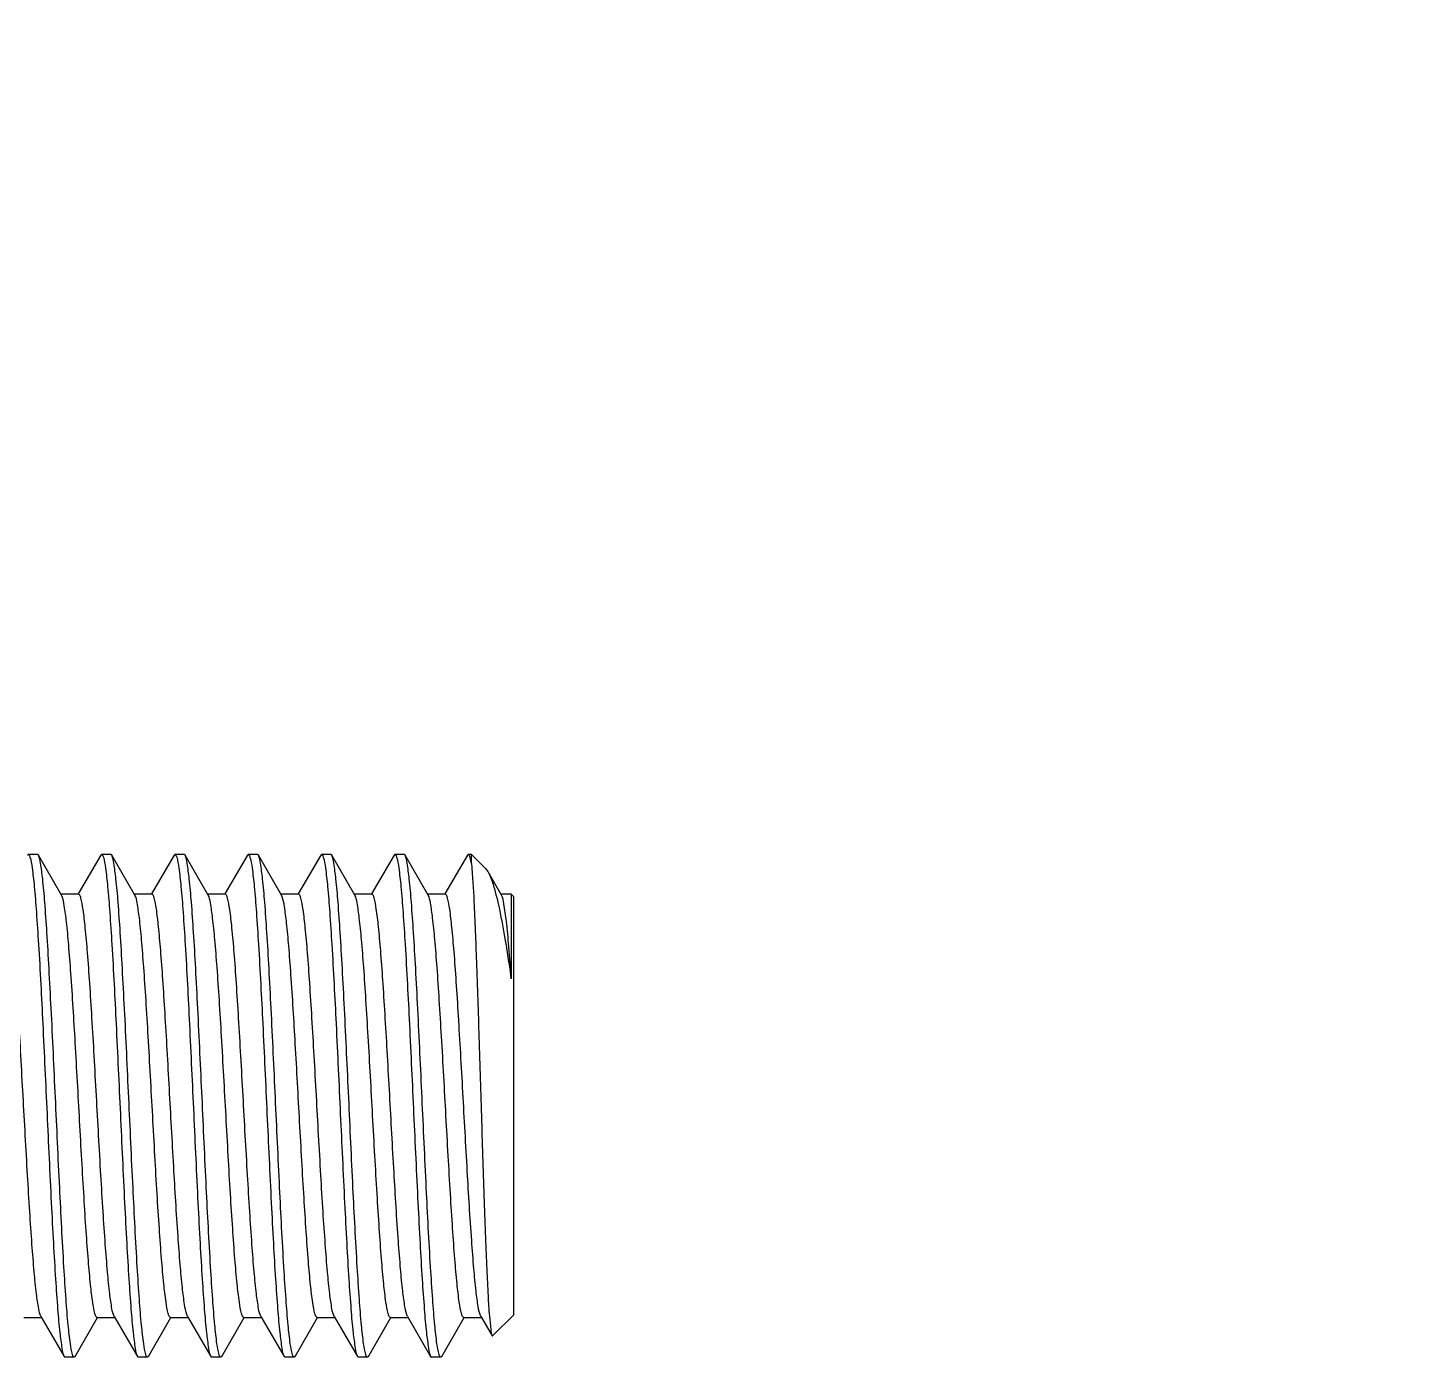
# Model space of a CAD drawing. Extents: x 27938 to 1042331, y -235042 to 1535213.
# Drawn here: x 727432.1 to 727818.1, y 726456.7 to 726825.3 of the extents above; entities that cross this region are included whole.
import ezdxf

# ---------------------------------------------------------------- set-up
doc = ezdxf.new("R2010")
doc.units = 0
doc.header["$LTSCALE"] = 1000
doc.header["$MEASUREMENT"] = 0
doc.styles.get("Standard").update_dxf_attribs({"font": 'gbenor.shx', "bigfont": 'gbcbig.shx'})
doc.dimstyles.get("Standard").update_dxf_attribs({"dimtxt": 0.18, "dimasz": 0.18, "dimexe": 0.18, "dimexo": 0.0625, "dimgap": 0.09, "dimtad": 0, "dimtih": 1, "dimtoh": 1, "dimdec": 4, "dimzin": 0, "dimdsep": 46, "dimtxsty": 'Standard', "dimcen": 0.09, "dimadec": 0, "dimazin": 0, "dimtfac": 1, "dimtdec": 4, "dimtofl": 0, "dimtmove": 0, "dimatfit": 3, "dimfxl": 1, "dimtolj": 1, "dimtzin": 0, "dimarcsym": 0})

msp = doc.modelspace()

# ---------------------------------------------------------------- linework, layer by layer
at = {"linetype": 'Continuous'}
for p, q in [((727431.96, 726595.83), (727432.22, 726596.05)), ((727434.76, 726596.05), (727432.22, 726596.05)), ((727434.76, 726596.05), (727432.22, 726596.05)), ((727432.22, 726596.05), (727432.26, 726596.05)), ((727435.02, 726595.83), (727434.76, 726596.05)), ((727441.44, 726584.75), (727435.02, 726595.83)), ((727452.29, 726595.83), (727446.06, 726585.09)), ((727452.29, 726595.83), (727452.55, 726596.05)), ((727455.09, 726596.05), (727452.55, 726596.05)), ((727455.09, 726596.05), (727452.55, 726596.05)), ((727452.55, 726596.05), (727452.59, 726596.05)), ((727455.35, 726595.83), (727455.09, 726596.05)), ((727461.77, 726584.75), (727455.35, 726595.83)), ((727472.62, 726595.83), (727466.39, 726585.09)), ((727472.62, 726595.83), (727472.88, 726596.05)), ((727475.42, 726596.05), (727472.88, 726596.05)), ((727475.42, 726596.05), (727472.88, 726596.05)), ((727472.88, 726596.05), (727472.91, 726596.05)), ((727475.68, 726595.83), (727475.42, 726596.05)), ((727482.1, 726584.75), (727475.68, 726595.83)), ((727492.94, 726595.83), (727486.72, 726585.09)), ((727492.94, 726595.83), (727493.2, 726596.05)), ((727495.74, 726596.05), (727493.2, 726596.05)), ((727495.74, 726596.05), (727493.2, 726596.05)), ((727493.2, 726596.05), (727493.24, 726596.05)), ((727496, 726595.83), (727495.74, 726596.05)), ((727502.42, 726584.75), (727496, 726595.83)), ((727513.27, 726595.83), (727507.04, 726585.09)), ((727513.27, 726595.83), (727513.53, 726596.05)), ((727516.07, 726596.05), (727513.53, 726596.05)), ((727516.07, 726596.05), (727513.53, 726596.05)), ((727513.53, 726596.05), (727513.57, 726596.05)), ((727516.33, 726595.83), (727516.07, 726596.05)), ((727522.75, 726584.75), (727516.33, 726595.83)), ((727533.6, 726595.83), (727527.37, 726585.09)), ((727533.6, 726595.83), (727533.86, 726596.05)), ((727536.4, 726596.05), (727533.86, 726596.05)), ((727536.4, 726596.05), (727533.86, 726596.05)), ((727533.86, 726596.05), (727533.9, 726596.05)), ((727536.66, 726595.83), (727536.4, 726596.05)), ((727543.08, 726584.75), (727536.66, 726595.83)), ((727553.93, 726595.83), (727547.7, 726585.09)), ((727554.19, 726596.05), (727553.93, 726595.83)), ((727555.06, 726596.05), (727554.19, 726596.05)), ((727559, 726592.12), (727555.06, 726596.05)), ((727555.06, 726593.51), (727555.06, 726596.05)), ((727563.41, 726584.75), (727559.66, 726591.22)), ((727446.18, 726585.02), (727441.29, 726585.02)), ((727441.59, 726584.42), (727441.44, 726584.75)), ((727466.5, 726585.02), (727461.61, 726585.02)), ((727486.83, 726585.02), (727481.94, 726585.02)), ((727507.16, 726585.02), (727502.27, 726585.02)), ((727502.61, 726584.33), (727502.42, 726584.75)), ((727527.49, 726585.02), (727522.6, 726585.02)), ((727547.82, 726585.02), (727542.93, 726585.02)), ((727566.1, 726585.02), (727563.25, 726585.02)), ((727566.68, 726584.44), (727566.1, 726585.02)), ((727566.1, 726585.02), (727566.1, 726561.56)), ((727566.68, 726584.44), (727566.68, 726468.28)), ((727435.7, 726467.96), (727442.12, 726456.89)), ((727456.03, 726467.96), (727462.45, 726456.89)), ((727476.36, 726467.96), (727482.78, 726456.89)), ((727496.69, 726467.96), (727503.11, 726456.89)), ((727517.02, 726467.96), (727523.44, 726456.89)), ((727537.34, 726467.96), (727537.16, 726468.37)), ((727537.34, 726467.96), (727543.76, 726456.89)), ((727557.67, 726467.96), (727557.57, 726468.17)), ((727557.67, 726467.96), (727557.83, 726467.7)), ((727566.68, 726468.28), (727560.95, 726462.55)), ((727430.97, 726467.7), (727435.86, 726467.7)), ((727445.18, 726456.89), (727451.41, 726467.63)), ((727451.3, 726467.7), (727456.19, 726467.7)), ((727465.51, 726456.89), (727471.74, 726467.63)), ((727471.62, 726467.7), (727476.51, 726467.7)), ((727485.84, 726456.89), (727492.07, 726467.63)), ((727491.95, 726467.7), (727496.84, 726467.7)), ((727506.17, 726456.89), (727512.39, 726467.63)), ((727512.28, 726467.7), (727517.17, 726467.7)), ((727526.5, 726456.89), (727532.72, 726467.63)), ((727532.61, 726467.7), (727537.5, 726467.7)), ((727546.82, 726456.89), (727553.05, 726467.63)), ((727552.94, 726467.7), (727557.83, 726467.7)), ((727557.83, 726467.7), (727560.77, 726462.61)), ((727560.77, 726462.61), (727560.95, 726462.55)), ((727442.12, 726456.89), (727442.38, 726456.66)), ((727444.92, 726456.66), (727442.38, 726456.66)), ((727444.92, 726456.66), (727442.38, 726456.66)), ((727444.92, 726456.66), (727444.89, 726456.67)), ((727445.18, 726456.89), (727444.92, 726456.66)), ((727462.45, 726456.89), (727462.71, 726456.66)), ((727465.25, 726456.66), (727462.71, 726456.66)), ((727465.25, 726456.66), (727462.71, 726456.66)), ((727465.25, 726456.66), (727465.21, 726456.67)), ((727465.51, 726456.89), (727465.25, 726456.66)), ((727482.78, 726456.89), (727483.04, 726456.66)), ((727485.58, 726456.66), (727483.04, 726456.66)), ((727485.58, 726456.66), (727483.04, 726456.66)), ((727485.58, 726456.66), (727485.54, 726456.67)), ((727485.84, 726456.89), (727485.58, 726456.66)), ((727503.11, 726456.89), (727503.37, 726456.66)), ((727505.91, 726456.66), (727503.37, 726456.66)), ((727505.91, 726456.66), (727503.37, 726456.66)), ((727505.91, 726456.66), (727505.87, 726456.67)), ((727506.17, 726456.89), (727505.91, 726456.66)), ((727523.44, 726456.89), (727523.7, 726456.66)), ((727526.24, 726456.66), (727523.7, 726456.66)), ((727526.24, 726456.66), (727523.7, 726456.66)), ((727526.24, 726456.66), (727526.2, 726456.67)), ((727526.5, 726456.89), (727526.24, 726456.66)), ((727543.76, 726456.89), (727544.02, 726456.66)), ((727546.56, 726456.66), (727544.02, 726456.66)), ((727546.56, 726456.66), (727544.02, 726456.66)), ((727546.56, 726456.66), (727546.53, 726456.67)), ((727546.82, 726456.89), (727546.56, 726456.66))]:
    msp.add_line(p, q, dxfattribs=at)
for points, knots in [([(727432.26, 726596.05), (727432.3, 726596.04), (727432.53, 726595.86), (727432.61, 726595.56), (727432.68, 726595.33)], [0, 0, 0, 0, 0.14739, 1, 1, 1, 1]), ([(727432.68, 726595.33), (727432.99, 726594.38), (727433.39, 726591.66), (727433.96, 726586.57), (727434.51, 726579.48), (727435.34, 726566.78), (727436.29, 726548.14), (727437.4, 726524.24), (727438.34, 726503.94), (727439.14, 726488.65), (727439.71, 726478.81), (727440.29, 726470.56), (727440.81, 726464.11), (727441.43, 726459.81), (727441.75, 726457.53), (727442.12, 726456.89)], [0, 0, 0, 0, 0.021699, 0.058987, 0.110742, 0.175283, 0.333897, 0.514056, 0.692114, 0.772961, 0.844719, 0.905022, 0.951896, 0.98384, 1, 1, 1, 1]), ([(727444.45, 726457.4), (727444.15, 726458.36), (727443.75, 726461.09), (727443.18, 726466.19), (727442.63, 726473.3), (727441.8, 726486), (727440.85, 726504.64), (727439.74, 726528.53), (727438.8, 726548.82), (727438, 726564.09), (727437.43, 726573.93), (727436.85, 726582.17), (727436.33, 726588.61), (727435.72, 726592.91), (727435.39, 726595.18), (727435.02, 726595.83)], [0, 0, 0, 0, 0.021836, 0.059237, 0.111077, 0.175677, 0.334321, 0.514424, 0.692372, 0.773156, 0.844853, 0.905103, 0.951936, 0.983852, 1, 1, 1, 1]), ([(727452.59, 726596.05), (727452.63, 726596.04), (727452.87, 726595.85), (727452.94, 726595.55), (727453.02, 726595.31)], [0, 0, 0, 0, 0.146196, 1, 1, 1, 1]), ([(727453.02, 726595.31), (727453.33, 726594.35), (727453.73, 726591.61), (727454.3, 726586.51), (727454.85, 726579.4), (727455.67, 726566.7), (727456.62, 726548.05), (727457.73, 726524.17), (727458.67, 726503.88), (727459.47, 726488.61), (727460.04, 726478.78), (727460.62, 726470.54), (727461.14, 726464.1), (727461.75, 726459.81), (727462.08, 726457.53), (727462.45, 726456.89)], [0, 0, 0, 0, 0.021874, 0.059306, 0.111169, 0.175785, 0.334437, 0.514518, 0.69244, 0.773206, 0.844885, 0.905122, 0.951944, 0.983855, 1, 1, 1, 1]), ([(727464.79, 726457.38), (727464.48, 726458.34), (727464.08, 726461.06), (727463.51, 726466.15), (727462.96, 726473.25), (727462.13, 726485.94), (727461.18, 726504.59), (727460.07, 726528.49), (727459.13, 726548.79), (727458.33, 726564.07), (727457.76, 726573.91), (727457.18, 726582.16), (727456.66, 726588.61), (727456.04, 726592.91), (727455.72, 726595.18), (727455.35, 726595.83)], [0, 0, 0, 0, 0.021728, 0.059039, 0.110811, 0.175364, 0.333989, 0.514137, 0.692171, 0.773007, 0.844751, 0.905041, 0.951904, 0.983842, 1, 1, 1, 1]), ([(727472.91, 726596.05), (727472.96, 726596.04), (727473.2, 726595.85), (727473.27, 726595.55), (727473.35, 726595.31)], [0, 0, 0, 0, 0.146015, 1, 1, 1, 1]), ([(727473.35, 726595.31), (727473.66, 726594.34), (727474.06, 726591.61), (727474.63, 726586.5), (727475.18, 726579.39), (727476, 726566.69), (727476.95, 726548.04), (727478.06, 726524.16), (727479, 726503.87), (727479.8, 726488.61), (727480.37, 726478.78), (727480.95, 726470.54), (727481.47, 726464.1), (727482.08, 726459.8), (727482.41, 726457.53), (727482.78, 726456.89)], [0, 0, 0, 0, 0.021902, 0.059353, 0.11123, 0.175855, 0.334516, 0.514581, 0.692484, 0.773243, 0.844911, 0.905136, 0.951951, 0.983857, 1, 1, 1, 1]), ([(727485.11, 726457.41), (727484.8, 726458.37), (727484.4, 726461.1), (727483.83, 726466.21), (727483.28, 726473.32), (727482.46, 726486.02), (727481.5, 726504.67), (727480.4, 726528.55), (727479.45, 726548.84), (727478.66, 726564.11), (727478.09, 726573.94), (727477.5, 726582.18), (727476.99, 726588.61), (727476.37, 726592.91), (727476.05, 726595.18), (727475.68, 726595.83)], [0, 0, 0, 0, 0.021885, 0.059324, 0.11119, 0.175807, 0.334466, 0.514541, 0.692458, 0.773225, 0.8449, 0.90513, 0.951948, 0.983856, 1, 1, 1, 1]), ([(727493.24, 726596.05), (727493.28, 726596.04), (727493.52, 726595.86), (727493.6, 726595.56), (727493.67, 726595.32)], [0, 0, 0, 0, 0.146759, 1, 1, 1, 1]), ([(727493.67, 726595.32), (727493.98, 726594.36), (727494.38, 726591.63), (727494.95, 726586.54), (727495.5, 726579.44), (727496.32, 726566.74), (727497.28, 726548.09), (727498.38, 726524.2), (727499.33, 726503.91), (727500.13, 726488.63), (727500.69, 726478.79), (727501.28, 726470.55), (727501.8, 726464.11), (727502.41, 726459.81), (727502.73, 726457.53), (727503.11, 726456.89)], [0, 0, 0, 0, 0.021792, 0.059156, 0.110966, 0.175545, 0.334187, 0.514308, 0.692293, 0.7731, 0.844815, 0.905079, 0.951923, 0.983848, 1, 1, 1, 1]), ([(727505.44, 726457.4), (727505.13, 726458.37), (727504.73, 726461.1), (727504.16, 726466.21), (727503.61, 726473.31), (727502.78, 726486.02), (727501.83, 726504.66), (727500.72, 726528.55), (727499.78, 726548.84), (727498.98, 726564.1), (727498.42, 726573.93), (727497.83, 726582.17), (727497.32, 726588.61), (727496.7, 726592.91), (727496.38, 726595.18), (727496, 726595.83)], [0, 0, 0, 0, 0.021878, 0.059312, 0.111177, 0.175794, 0.334448, 0.514526, 0.692445, 0.773211, 0.844888, 0.905123, 0.951945, 0.983855, 1, 1, 1, 1]), ([(727513.57, 726596.05), (727513.61, 726596.04), (727513.85, 726595.86), (727513.93, 726595.56), (727514, 726595.32)], [0, 0, 0, 0, 0.146768, 1, 1, 1, 1]), ([(727514, 726595.32), (727514.31, 726594.36), (727514.71, 726591.63), (727515.28, 726586.54), (727515.83, 726579.44), (727516.65, 726566.74), (727517.61, 726548.09), (727518.71, 726524.2), (727519.66, 726503.91), (727520.45, 726488.63), (727521.02, 726478.79), (727521.61, 726470.55), (727522.12, 726464.11), (727522.74, 726459.81), (727523.06, 726457.53), (727523.44, 726456.89)], [0, 0, 0, 0, 0.021791, 0.059155, 0.110967, 0.175548, 0.334182, 0.514304, 0.692288, 0.773093, 0.844809, 0.905077, 0.951923, 0.983848, 1, 1, 1, 1]), ([(727525.77, 726457.39), (727525.46, 726458.35), (727525.06, 726461.07), (727524.49, 726466.17), (727523.94, 726473.27), (727523.12, 726485.96), (727522.16, 726504.61), (727521.06, 726528.5), (727520.11, 726548.8), (727519.31, 726564.08), (727518.74, 726573.92), (727518.16, 726582.16), (727517.64, 726588.61), (727517.03, 726592.91), (727516.71, 726595.18), (727516.33, 726595.83)], [0, 0, 0, 0, 0.021768, 0.059112, 0.11091, 0.17548, 0.33411, 0.514241, 0.692243, 0.773059, 0.844786, 0.905063, 0.951916, 0.983846, 1, 1, 1, 1]), ([(727533.9, 726596.05), (727533.94, 726596.04), (727534.18, 726595.85), (727534.26, 726595.55), (727534.33, 726595.31)], [0, 0, 0, 0, 0.146155, 1, 1, 1, 1]), ([(727534.33, 726595.31), (727534.64, 726594.35), (727535.04, 726591.61), (727535.61, 726586.51), (727536.16, 726579.4), (727536.98, 726566.7), (727537.94, 726548.05), (727539.04, 726524.16), (727539.99, 726503.88), (727540.78, 726488.61), (727541.35, 726478.78), (727541.94, 726470.54), (727542.45, 726464.1), (727543.07, 726459.81), (727543.39, 726457.53), (727543.76, 726456.89)], [0, 0, 0, 0, 0.02188, 0.059316, 0.111182, 0.1758, 0.334454, 0.51453, 0.692448, 0.773213, 0.844889, 0.905123, 0.951945, 0.983855, 1, 1, 1, 1]), ([(727546.1, 726457.39), (727545.79, 726458.35), (727545.39, 726461.07), (727544.82, 726466.16), (727544.27, 726473.26), (727543.44, 726485.96), (727542.49, 726504.61), (727541.38, 726528.5), (727540.44, 726548.8), (727539.64, 726564.08), (727539.07, 726573.92), (727538.49, 726582.16), (727537.97, 726588.61), (727537.36, 726592.91), (727537.03, 726595.18), (727536.66, 726595.83)], [0, 0, 0, 0, 0.021766, 0.059108, 0.110903, 0.175472, 0.334108, 0.51424, 0.692244, 0.773062, 0.844789, 0.905064, 0.951915, 0.983846, 1, 1, 1, 1]), ([(727554.44, 726595.85), (727554.4, 726595.91), (727554.34, 726596), (727554.23, 726596.05), (727554.19, 726596.05)], [0, 0, 0, 0, 0.595459, 1, 1, 1, 1]), ([(727555.06, 726593.51), (727555.02, 726593.79), (727554.86, 726594.57), (727554.71, 726595.4), (727554.44, 726595.85)], [0, 0, 0, 0, 0.346578, 1, 1, 1, 1]), ([(727555.06, 726593.51), (727555.41, 726590.04), (727555.87, 726580.98), (727556.53, 726564.91), (727557.17, 726544.62), (727557.85, 726522.45), (727558.42, 726503.98), (727558.91, 726490.26), (727559.26, 726481.52), (727559.64, 726474.26), (727559.92, 726468.64), (727560.37, 726465.02), (727560.48, 726463.11), (727560.77, 726462.61)], [0, 0, 0, 0, 0.079873, 0.207357, 0.368394, 0.544526, 0.714953, 0.791458, 0.858883, 0.915067, 0.958179, 0.986787, 1, 1, 1, 1]), ([(727559.66, 726591.22), (727560.37, 726590), (727561.51, 726586.52), (727563.02, 726580.15), (727564.57, 726571.54), (727565.57, 726565.1), (727566.1, 726561.56)], [0, 0, 0, 0, 0.139011, 0.356589, 0.647179, 1, 1, 1, 1]), ([(727435.7, 726467.96), (727435.34, 726468.6), (727434.97, 726470.76), (727434.35, 726474.82), (727433.79, 726480.8), (727433.19, 726488.4), (727432.59, 726497.38), (727431.76, 726511.11), (727430.98, 726525.5), (727430.17, 726540.02), (727429.57, 726550.43), (727428.97, 726559.98), (727428.37, 726568.3), (727427.78, 726575.13), (727427.22, 726580.15), (727426.68, 726583.26), (727426.28, 726584.6), (727425.98, 726585.02), (727425.85, 726585.02)], [0, 0, 0, 0, 0.018679, 0.054277, 0.105763, 0.171348, 0.248694, 0.335027, 0.52201, 0.615925, 0.7056, 0.787807, 0.859593, 0.918386, 0.96211, 0.989308, 0.996544, 1, 1, 1, 1]), ([(727451.3, 726467.7), (727451.16, 726467.7), (727450.87, 726468.1), (727450.48, 726469.41), (727449.94, 726472.42), (727449.4, 726477.28), (727448.81, 726483.92), (727448.22, 726492.02), (727447.63, 726501.33), (727447.04, 726511.51), (727446.24, 726525.8), (727445.3, 726543.07), (727444.32, 726559.36), (727443.47, 726570.51), (727442.91, 726576.75), (727442.32, 726581.21), (727441.91, 726583.6), (727441.59, 726584.42)], [0, 0, 0, 0, 0.003387, 0.010439, 0.0369, 0.079457, 0.136743, 0.2068, 0.287199, 0.375139, 0.467553, 0.652855, 0.817457, 0.884687, 0.938635, 0.97747, 1, 1, 1, 1]), ([(727456.03, 726467.96), (727455.66, 726468.6), (727455.29, 726470.76), (727454.67, 726474.82), (727454.12, 726480.8), (727453.52, 726488.4), (727452.92, 726497.38), (727452.09, 726511.11), (727451.31, 726525.5), (727450.5, 726540.02), (727449.9, 726550.43), (727449.3, 726559.98), (727448.7, 726568.3), (727448.1, 726575.13), (727447.55, 726580.15), (727447.01, 726583.26), (727446.61, 726584.6), (727446.31, 726585.02), (727446.18, 726585.02)], [0, 0, 0, 0, 0.01868, 0.054279, 0.105765, 0.17135, 0.248697, 0.335029, 0.522011, 0.615926, 0.705601, 0.787809, 0.859595, 0.918388, 0.962111, 0.989308, 0.996545, 1, 1, 1, 1]), ([(727471.62, 726467.7), (727471.49, 726467.7), (727471.19, 726468.11), (727470.79, 726469.46), (727470.25, 726472.57), (727469.7, 726477.58), (727469.1, 726484.41), (727468.5, 726492.74), (727467.9, 726502.28), (727467.3, 726512.69), (727466.49, 726527.21), (727465.71, 726541.6), (727464.88, 726555.33), (727464.28, 726564.31), (727463.68, 726571.91), (727463.13, 726577.9), (727462.5, 726581.96), (727462.14, 726584.12), (727461.77, 726584.75)], [0, 0, 0, 0, 0.003455, 0.010692, 0.037889, 0.081612, 0.140406, 0.212191, 0.294399, 0.384075, 0.477989, 0.664972, 0.751304, 0.82865, 0.894235, 0.945722, 0.981321, 1, 1, 1, 1]), ([(727476.14, 726468.47), (727475.84, 726469.36), (727475.42, 726471.85), (727474.84, 726476.46), (727474.28, 726482.81), (727473.44, 726494.01), (727472.47, 726510.29), (727471.53, 726527.51), (727470.74, 726541.69), (727470.15, 726551.77), (727469.56, 726560.99), (727468.97, 726568.99), (727468.39, 726575.55), (727467.85, 726580.36), (727467.32, 726583.33), (727466.93, 726584.62), (727466.64, 726585.02), (727466.5, 726585.02)], [0, 0, 0, 0, 0.024104, 0.064245, 0.119183, 0.187069, 0.352029, 0.536643, 0.62845, 0.715691, 0.795361, 0.864724, 0.921406, 0.963495, 0.989662, 0.996639, 1, 1, 1, 1]), ([(727491.95, 726467.7), (727491.82, 726467.7), (727491.52, 726468.11), (727491.12, 726469.46), (727490.58, 726472.57), (727490.02, 726477.58), (727489.43, 726484.41), (727488.83, 726492.74), (727488.23, 726502.28), (727487.63, 726512.69), (727486.82, 726527.21), (727486.03, 726541.6), (727485.21, 726555.33), (727484.61, 726564.31), (727484.01, 726571.91), (727483.45, 726577.9), (727482.83, 726581.96), (727482.46, 726584.12), (727482.1, 726584.75)], [0, 0, 0, 0, 0.003456, 0.010693, 0.037891, 0.081614, 0.140408, 0.212193, 0.2944, 0.384075, 0.47799, 0.664974, 0.751306, 0.828653, 0.894237, 0.945723, 0.981321, 1, 1, 1, 1]), ([(727496.69, 726467.96), (727496.32, 726468.6), (727495.95, 726470.76), (727495.33, 726474.82), (727494.78, 726480.8), (727494.17, 726488.4), (727493.58, 726497.38), (727492.75, 726511.11), (727491.96, 726525.5), (727491.16, 726540.02), (727490.55, 726550.43), (727489.95, 726559.98), (727489.36, 726568.3), (727488.76, 726575.13), (727488.21, 726580.15), (727487.66, 726583.26), (727487.26, 726584.6), (727486.97, 726585.02), (727486.83, 726585.02)], [0, 0, 0, 0, 0.018679, 0.054277, 0.105763, 0.171347, 0.248694, 0.335027, 0.52201, 0.615925, 0.7056, 0.787807, 0.859592, 0.918386, 0.962109, 0.989307, 0.996544, 1, 1, 1, 1]), ([(727512.28, 726467.7), (727512.15, 726467.7), (727511.86, 726468.1), (727511.46, 726469.39), (727510.93, 726472.39), (727510.39, 726477.22), (727509.8, 726483.82), (727509.22, 726491.87), (727508.63, 726501.12), (727508.03, 726511.26), (727507.24, 726525.49), (727506.3, 726542.73), (727505.33, 726559.01), (727504.48, 726570.19), (727503.92, 726576.49), (727503.34, 726581.03), (727502.92, 726583.47), (727502.61, 726584.33)], [0, 0, 0, 0, 0.003373, 0.010385, 0.036689, 0.078996, 0.13596, 0.205646, 0.285655, 0.373222, 0.465313, 0.650248, 0.815042, 0.882623, 0.937099, 0.976631, 1, 1, 1, 1]), ([(727517.02, 726467.96), (727516.65, 726468.6), (727516.28, 726470.76), (727515.66, 726474.82), (727515.11, 726480.8), (727514.5, 726488.4), (727513.9, 726497.38), (727513.08, 726511.11), (727512.29, 726525.5), (727511.49, 726540.02), (727510.88, 726550.43), (727510.28, 726559.98), (727509.69, 726568.3), (727509.09, 726575.13), (727508.53, 726580.15), (727507.99, 726583.26), (727507.59, 726584.6), (727507.3, 726585.02), (727507.16, 726585.02)], [0, 0, 0, 0, 0.01868, 0.054279, 0.105765, 0.17135, 0.248697, 0.335029, 0.522011, 0.615925, 0.705601, 0.787809, 0.859595, 0.918388, 0.962111, 0.989308, 0.996545, 1, 1, 1, 1]), ([(727532.61, 726467.7), (727532.47, 726467.7), (727532.18, 726468.11), (727531.77, 726469.46), (727531.23, 726472.57), (727530.68, 726477.58), (727530.08, 726484.41), (727529.49, 726492.74), (727528.88, 726502.28), (727528.28, 726512.69), (727527.48, 726527.21), (727526.69, 726541.6), (727525.86, 726555.33), (727525.27, 726564.31), (727524.66, 726571.91), (727524.11, 726577.9), (727523.49, 726581.96), (727523.12, 726584.12), (727522.75, 726584.75)], [0, 0, 0, 0, 0.003455, 0.010692, 0.037889, 0.081612, 0.140405, 0.212191, 0.294399, 0.384075, 0.477989, 0.664971, 0.751303, 0.82865, 0.894235, 0.945721, 0.98132, 1, 1, 1, 1]), ([(727537.16, 726468.37), (727536.85, 726469.23), (727536.43, 726471.67), (727535.85, 726476.2), (727535.29, 726482.49), (727534.44, 726493.66), (727533.47, 726509.95), (727532.53, 726527.19), (727531.73, 726541.43), (727531.14, 726551.57), (727530.55, 726560.83), (727529.97, 726568.89), (727529.38, 726575.49), (727528.84, 726580.33), (727528.3, 726583.32), (727527.91, 726584.62), (727527.62, 726585.02), (727527.49, 726585.02)], [0, 0, 0, 0, 0.023269, 0.062718, 0.117132, 0.184671, 0.349442, 0.534421, 0.62655, 0.714161, 0.794217, 0.863947, 0.920949, 0.963286, 0.989608, 0.996625, 1, 1, 1, 1]), ([(727552.94, 726467.7), (727552.8, 726467.7), (727552.5, 726468.11), (727552.1, 726469.46), (727551.56, 726472.57), (727551.01, 726477.58), (727550.41, 726484.41), (727549.82, 726492.74), (727549.21, 726502.28), (727548.61, 726512.69), (727547.8, 726527.21), (727547.02, 726541.6), (727546.19, 726555.33), (727545.6, 726564.31), (727544.99, 726571.91), (727544.44, 726577.9), (727543.82, 726581.96), (727543.45, 726584.12), (727543.08, 726584.75)], [0, 0, 0, 0, 0.003455, 0.010693, 0.037891, 0.081614, 0.140407, 0.212192, 0.2944, 0.384075, 0.47799, 0.664974, 0.751306, 0.828653, 0.894237, 0.945723, 0.981321, 1, 1, 1, 1]), ([(727557.57, 726468.17), (727557.24, 726468.93), (727556.84, 726471.23), (727556.24, 726475.56), (727555.68, 726481.72), (727554.83, 726492.81), (727553.85, 726509.11), (727552.9, 726526.43), (727552.1, 726540.8), (727551.5, 726551.06), (727550.9, 726560.45), (727550.32, 726568.62), (727549.72, 726575.33), (727549.18, 726580.25), (727548.64, 726583.29), (727548.24, 726584.61), (727547.95, 726585.02), (727547.82, 726585.02)], [0, 0, 0, 0, 0.021222, 0.058965, 0.112084, 0.178762, 0.343059, 0.528931, 0.621852, 0.710377, 0.791385, 0.862024, 0.919818, 0.962768, 0.989477, 0.996588, 1, 1, 1, 1]), ([(727566.1, 726561.56), (727565.89, 726564.53), (727565.49, 726569.85), (727564.9, 726576.82), (727564.21, 726581.53), (727563.83, 726584.03), (727563.41, 726584.75)], [0, 0, 0, 0, 0.382915, 0.68479, 0.89301, 1, 1, 1, 1]), ([(727444.89, 726456.67), (727444.84, 726456.68), (727444.6, 726456.86), (727444.53, 726457.16), (727444.45, 726457.4)], [0, 0, 0, 0, 0.146465, 1, 1, 1, 1]), ([(727465.21, 726456.67), (727465.17, 726456.68), (727464.94, 726456.86), (727464.86, 726457.15), (727464.79, 726457.38)], [0, 0, 0, 0, 0.147196, 1, 1, 1, 1]), ([(727485.54, 726456.67), (727485.5, 726456.68), (727485.26, 726456.86), (727485.18, 726457.17), (727485.11, 726457.41)], [0, 0, 0, 0, 0.146127, 1, 1, 1, 1]), ([(727505.87, 726456.67), (727505.83, 726456.68), (727505.59, 726456.86), (727505.51, 726457.17), (727505.44, 726457.4)], [0, 0, 0, 0, 0.146169, 1, 1, 1, 1]), ([(727526.2, 726456.67), (727526.16, 726456.68), (727525.92, 726456.86), (727525.84, 726457.16), (727525.77, 726457.39)], [0, 0, 0, 0, 0.146926, 1, 1, 1, 1]), ([(727546.53, 726456.67), (727546.48, 726456.68), (727546.25, 726456.86), (727546.17, 726457.16), (727546.1, 726457.39)], [0, 0, 0, 0, 0.146938, 1, 1, 1, 1])]:
    msp.add_open_spline(points, degree=3, knots=knots, dxfattribs=at)
for points in [[(727559, 726592.12), (727559.26, 726591.85), (727559.47, 726591.54), (727559.66, 726591.22)], [(727476.36, 726467.96), (727476.27, 726468.12), (727476.2, 726468.3), (727476.14, 726468.47)]]:
    msp.add_open_spline(points, degree=3, dxfattribs=at)

# ---------------------------------------------------------------- leaders
msp.add_leader([(727605.1, 727009.27), (728345.04, 726625.97)], dimstyle='Standard', override={"dimgap": 20, "dimtad": 0})

doc.saveas('drawing.dxf')
